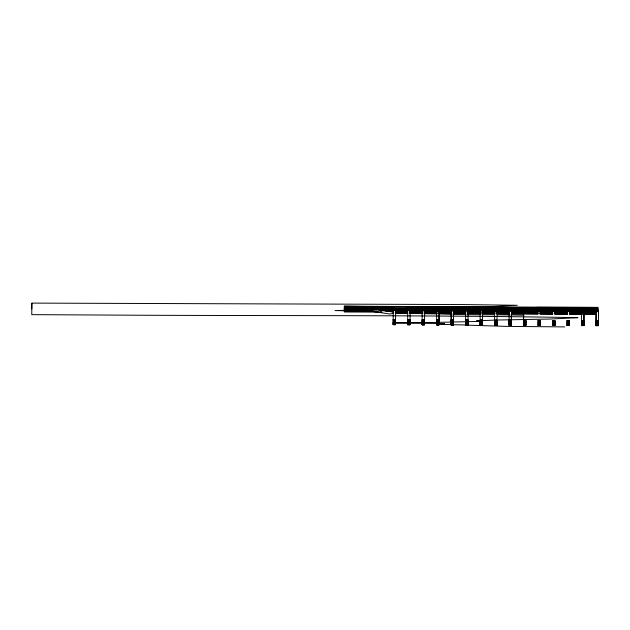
<?xml version="1.0" encoding="UTF-8"?>
<svg xmlns="http://www.w3.org/2000/svg" width="630" height="630" viewBox="0 0 630 630"><rect width="100%" height="100%" fill="white"/><g stroke="black" fill="none" stroke-linecap="round" stroke-linejoin="round"><path stroke-width="0.94" d="M394.742 310.094L395.601 310.086L395.522 324.663L393.144 324.647L393.222 310.078C395.774 309.96 395.719 311.149 395.034 308.456M408.311 310.125L408.319 308.527M422.265 310.495L407.76 310.149L407.634 324.718L410.051 324.726L410.13 310.157L409.232 310.165M409.524 308.527L409.516 310.338M422.809 308.59L422.801 310.401M424.014 308.598L424.006 310.409M439.039 322.969L436.629 322.954L439 322.969L439.11 310.299L437.291 310.472L439.11 310.456L436.692 310.291L436.614 324.859L439.031 324.867L439.086 314.102M437.299 308.661L437.283 311.212M438.504 308.668L438.488 311.22M452.08 310.527L453.6 310.37L453.521 324.938L451.143 324.93L453.521 324.938M451.789 308.731L451.773 311.283M452.994 308.739L452.978 311.291M466.279 310.598L465.672 310.582L466.271 310.401M466.279 308.802L466.263 311.354M467.476 310.409L467.484 308.81M482.501 325.08L480.084 325.064L482.501 325.08L482.58 310.511L467.397 310.598M480.769 308.873L480.761 310.684L480.21 310.653M481.682 310.519C482.84 311.173 482.115 310.259 481.974 308.881M495.55 310.582L494.652 310.566L494.574 325.135L496.991 325.151L497.07 310.582L495.55 310.74M495.259 308.944C496.322 309.535 493.66 311.244 495.55 310.716M496.172 310.59C497.314 311.244 496.613 310.33 496.464 308.952M509.741 310.614L509.749 309.015M510.946 310.621L510.954 309.023M525.152 310.724L526.011 310.716L523.632 310.866L524.239 310.873L524.239 309.086M525.436 310.692C526.144 311.566 525.601 310.086 525.444 309.086M539.02 310.795L538.122 310.779L539.926 310.968L539.934 309.157M553.219 309.228L553.211 311.039M554.424 309.228L554.416 311.039M567.709 310.913L567.102 310.921L584.01 311L583.939 323.67L581.569 323.655L583.939 323.67M567.709 309.291L567.693 311.842M569.481 311.078L567.102 311.07L568.906 310.897M582.199 309.361L582.183 311.913M583.404 311.165L584.01 311.157L583.112 311.007M583.404 309.369L583.388 311.921M596.98 311.228L598.5 311.07L598.421 325.639L596.043 325.631L596.059 314.866M596.689 309.432L596.673 311.984M597.886 311.346L597.878 310.873M597.886 310.393L597.886 309.921M597.894 308.976L597.894 309.322M377.732 311.921L344.319 311.763L344.295 310.944L372.802 311.086M372.818 310.952L344.319 310.81L344.303 309.999L364.943 310.094M364.967 309.96L344.327 309.858L344.311 309.046L394.435 309.291M394.459 309.149L344.334 308.913L344.319 308.094L597.894 309.228M394.467 308.204L344.342 307.96L344.327 307.141L394.451 307.385M394.467 307.251L344.35 307.007L344.334 306.188L597.901 307.416L597.878 311.826M393.837 307.038L393.813 310.141M422.124 324.789L422.202 310.22L423.415 310.212L424.62 310.228L424.541 324.796L422.124 324.789L424.541 324.796M451.143 324.923L451.316 314.157M452.324 323.04L453.49 323.032L451.119 323.025L451.182 310.362L452.08 310.377M465.72 310.425L465.594 325.001L468.011 325.009L468.09 310.44L465.72 310.425L466.57 310.44M480.123 325.072L480.162 310.495L481.06 310.511M511.182 314.449L511.481 325.222L509.064 325.206L509.142 310.637L511.56 310.653L511.489 323.316L509.119 323.3L510.284 323.324M523.593 325.277L525.924 325.293L523.554 325.277L523.609 314.512M523.609 323.371L525.94 323.387L523.569 323.379L523.632 310.708L524.239 310.7M568.898 311.85L568.914 309.086L568.906 311.11M583.978 314.803L583.931 325.568L581.514 325.56L581.592 310.992L582.49 311.007M596.059 323.725L598.39 323.741L596.019 323.725L596.082 311.062L596.98 311.078M393.829 308.243C395.168 310.07 392.655 310.653 393.821 310.055L422.265 310.291M597.878 311.433L598.5 311.228L597.894 311.212M597.901 308.235L344.35 307.007M597.901 307.416L536.973 307.338M31.799 308.873L31.854 303.29M376.433 311.716L377.827 312.007M393.829 313.039L390.175 314.047L362.313 309.928L334.963 310.566L373.204 311.291M393.27 310.078L394.12 310.094M395.601 310.094L395.034 310.094M407.76 310.149L408.61 310.165M410.091 310.165L409.524 310.165M422.226 313.228L409.492 313.173M468.051 310.44L467.192 310.448M480.32 311.606L467.389 311.464L480.32 311.598M465.412 313.457L453.222 313.386M451.198 314.315L439.401 313.945M511.56 310.803L510.662 310.81L538.036 310.952M480.186 313.512L467.373 313.457M511.497 313.504L538.012 313.709M511.497 313.661L538.107 313.787M393.144 324.647L395.561 324.663M407.634 324.718L410.051 324.726M451.119 323.025L452.324 323.025M436.614 324.859L439.031 324.867M509.064 325.206L511.481 325.222M581.514 325.56L583.931 325.568M596.043 325.631L598.421 325.639M482.942 320.599L494.007 320.142M479.556 320.717L476.414 320.969L482.698 321.324L438.89 322.355M443.032 307.18L491.975 306.542L517.309 305.29L462.554 304.55L31.831 303.101L31.776 314.646L111.904 315.079C267.254 316.039 422.643 314.819 577.946 317.677L549.982 319.048L497.944 320.001M416.115 309.054L418.068 309.007M394.372 309.535L362.313 309.928L381.969 312.338L378.969 309.889L393.789 311.913M437.047 322.395L424.785 322.544M453.561 310.37L452.994 310.377M482.541 310.511L481.974 310.519M494.81 311.519L482.108 311.519L494.81 311.677M438.929 313.315L451.678 313.386M552.77 311.795L539.989 311.803L552.77 311.96M598.461 311.07L597.602 311.078M552.754 313.85L539.981 313.709M569.339 313.787L582.167 313.921M569.339 313.945L582.167 314.023M437.11 324.096L444.559 323.576L438.677 323.497M423.722 310.236L424.62 310.228M424.266 310.393L436.984 310.464M452.994 310.527L453.6 310.527L452.702 310.511M496.464 310.59L497.07 310.582M539.934 310.795L540.54 310.795L539.642 310.795M553.51 310.842C550.77 310.858 556.983 310.85 554.132 310.866M583.404 311.007L584.01 311M422.856 322.552L395.388 322.93L408.303 323.103M452.08 310.503L451.182 310.511L451.789 310.527M510.662 310.661L511.56 310.653M596.98 311.204L596.082 311.212L596.689 311.228M480.147 314.716L467.562 314.646M408.87 320.757C405.263 320.764 412.477 320.764 408.87 320.772M394.38 320.835C390.773 320.843 397.987 320.851 394.38 320.859M394.372 321.639C390.884 321.647 397.955 321.647 394.372 321.654M495.802 322.127C492.188 322.135 499.425 322.135 495.802 322.15M481.304 323.009C477.697 323.017 484.911 323.017 481.304 323.032M582.734 323.497C579.246 323.505 586.317 323.513 582.734 323.521M368.92 306.519L344.334 306.188M406.263 306.7L493.731 307.125M368.912 307.471L344.327 307.141M394.443 307.991L344.342 307.96M476.02 308.385L510.426 308.55M394.813 308.448L596.917 309.338M361.045 308.385L365.959 308.409M394.443 308.936L344.334 308.913M409.516 309.015L443.859 309.18M539.902 309.645L574.34 309.81M394.805 309.196L596.909 310.188M394.805 309.298L596.909 310.283M365.951 309.361L344.311 309.046M394.805 309.401L596.909 310.385M394.435 309.889L344.327 309.858M474.043 310.275L480.154 310.307M481.903 310.314L494.865 310.377M496.645 310.385L507.623 310.44M381.678 310.039L393.466 310.094M422.801 310.196L424.006 310.196M424.226 310.291L552.754 310.921M553.211 310.826L554.416 310.826M597.886 311.039L554.676 311.023L567.465 311.094M381.654 310.18L393.443 310.236M395.782 310.251L407.547 310.322M409.516 310.322L422.265 310.393M438.945 310.464L451.702 310.535M453.663 310.535L465.436 310.598M482.115 310.669L494.865 310.748M496.834 310.74L509.583 310.818M539.997 310.952L552.754 311.023M584.144 311.165L595.917 311.236M395.774 310.354L407.547 310.425M424.226 310.495L436.984 310.566M438.945 310.566L451.702 310.637M453.663 310.637L465.436 310.7M467.397 310.7L480.147 310.771M482.115 310.771L494.865 310.842M496.826 310.842L509.583 310.913M511.544 310.913L538.036 311.055M539.997 311.055L552.754 311.125M554.715 311.125L567.465 311.196M569.426 311.196L582.183 311.267M584.144 311.267L595.917 311.33M358.084 310.275L363.982 310.299M369.857 310.724L344.319 310.81M381.646 310.779L393.443 310.834M409.508 310.913L422.258 310.976M423.911 310.984L436.976 311.047M438.653 311.055L441.599 311.07M539.886 311.543L552.746 311.606M554.628 311.614L567.457 311.677M569.37 311.685L571.386 311.7M385.599 311.007L393.459 311.047M395.774 311.102L407.547 311.165M422.258 311.236L409.508 311.173L422.258 311.346M436.976 311.307L424.226 311.244L436.976 311.417M451.694 311.377L438.937 311.315L451.694 311.488M465.428 311.44L453.655 311.385L465.428 311.551M496.826 311.59L509.576 311.653M538.028 311.795L511.536 311.661L538.028 311.905M567.465 311.937L554.668 311.818L567.465 312.047M582.175 312.007L569.426 311.945L582.175 312.118M595.917 312.07L584.144 312.015L595.909 312.181M390.49 311.173L393.435 311.189M395.774 311.118L407.547 311.275M496.826 311.606L509.576 311.763M395.766 311.307L407.539 311.37M409.508 311.37L422.258 311.44M424.218 311.44L436.976 311.519M438.937 311.511L451.694 311.59M453.655 311.582L465.428 311.653M467.389 311.653L480.147 311.724M482.108 311.724L494.857 311.795M496.818 311.795L509.576 311.866M511.536 311.866L538.028 312.007M539.989 312L552.746 312.078M554.707 312.07L567.457 312.149M569.426 312.149L582.175 312.22M584.136 312.22L595.909 312.283M363.975 311.252L344.295 310.944M377.709 311.716L344.319 311.763M390.49 311.771L393.435 311.787M471.083 312.165L480.139 312.204M481.895 312.22L494.849 312.275M496.637 312.291L504.661 312.322M395.766 312.055L407.539 312.212L395.766 312.26M409.5 312.126L422.25 312.283M424.218 312.197L436.968 312.354L424.21 312.393M438.929 312.267L451.686 312.425L438.929 312.464M453.647 312.338L465.42 312.496L453.647 312.535M467.381 312.401L480.312 312.559L467.381 312.606M482.1 312.472L494.857 312.637L482.1 312.677M496.818 312.543L509.568 312.708L496.818 312.748M511.536 312.614L538.02 312.842L511.528 312.819M539.981 312.756L552.762 312.913L539.981 312.952M554.699 312.827L567.457 312.984L554.699 313.023M569.418 312.897L582.167 313.055L569.418 313.094M584.136 312.968L595.909 313.126L584.128 313.165M409.5 312.322L422.25 312.299M395.758 313.008L407.531 313.079M409.492 313.071L422.25 313.149M424.21 313.142L436.96 313.22M438.929 313.212L451.678 313.291M453.639 313.283L465.412 313.354M467.373 313.354L480.131 313.425M482.092 313.425L494.849 313.496M496.81 313.496L509.56 313.567M567.449 313.85L554.652 313.874L567.449 313.945M584.128 313.921L595.901 313.984M395.758 313.11L407.531 313.173M424.21 313.244L436.96 313.315M482.092 313.527L494.849 313.598M496.81 313.598L509.56 313.669M539.981 313.803L552.731 313.874M584.128 314.016L595.901 314.086M395.758 313.204L407.531 313.275M409.492 313.275L422.242 313.346M424.21 313.346L436.96 313.417M438.921 313.417L451.678 313.488M453.639 313.488L465.412 313.559M467.373 313.551L480.131 313.63M482.092 313.622L494.849 313.701M496.81 313.693L509.56 313.772M511.521 313.772L538.012 313.905M539.973 313.905L552.731 313.976M554.691 313.976L567.449 314.047M569.41 314.047L582.159 314.118M584.128 314.118L595.901 314.189M482.092 314.724L493.881 314.779M524.798 320.363C528.381 320.402 521.309 320.347 524.798 320.386M553.778 320.654C557.392 320.702 550.163 320.639 553.778 320.678M510.284 323.3L511.489 323.316M408.854 322.812C412.461 322.851 405.248 322.788 408.854 322.828M408.846 323.607C412.453 323.647 405.248 323.584 408.846 323.631M437.826 323.899C441.417 323.946 434.338 323.883 437.826 323.922M510.04 310.653L509.142 310.637M524.53 310.724L523.632 310.708M423.1 310.236L422.25 310.22M497.141 314.795L509.654 314.913M511.584 314.929L523.64 315.181M564.732 326.899L507.032 326.395L465.491 325.104M596.689 311.07L596.082 311.062M582.199 311L581.592 310.992M480.769 310.511L480.21 310.503M495.259 310.582L494.7 310.574M438.504 310.291L439.11 310.299M451.789 310.37L451.182 310.362M437.299 310.299L436.692 310.291M410.264 323.127L422.021 323.277M452.938 314.394L465.956 314.598M423.982 323.3L436.716 323.474M436.558 313.905L424.667 313.716M410.87 312.992L422.076 313.669M403.129 312.795L406.815 312.882M451.497 324.615L439.244 324.332M468.011 325.009L453.143 324.718M496.991 325.151L494.574 325.135M538.721 310.755L538.729 308.944L538.721 310.755M468.09 310.598L467.192 310.598L468.09 310.598M509.19 310.787L510.04 310.81L509.19 310.787M393.222 319.733L395.593 319.749L393.222 319.733M393.222 319.89L395.593 319.906L393.222 319.89M393.214 320.686L395.585 320.702L393.214 320.686M407.712 319.804L410.083 319.82L407.712 319.804M407.712 319.961L410.083 319.977L407.712 319.961M422.202 319.875L424.573 319.89L422.202 319.875M393.207 321.788L395.577 321.804L393.207 321.788M407.704 320.914L410.075 320.922L407.704 320.914M422.202 320.032L424.573 320.04L422.202 320.032M393.199 322.591L395.577 322.607L393.199 322.591M407.697 321.709L410.067 321.725L407.697 321.709M422.195 320.827L424.565 320.843L422.195 320.827M436.692 319.945L439.063 319.961L436.692 319.945M393.199 322.741L395.577 322.757L393.199 322.741M407.697 321.859L410.067 321.875L407.697 321.859M422.195 320.977L424.565 320.993L422.195 320.977M436.692 320.103L439.063 320.111L436.692 320.103M393.191 323.544L395.569 323.552L393.191 323.544M422.187 321.78L424.557 321.796L422.187 321.78M436.684 320.898L439.055 320.914L436.684 320.898M451.182 320.016L453.553 320.032L451.182 320.016M393.191 323.694L395.569 323.71L393.191 323.694M422.187 321.93L424.557 321.946L422.187 321.93M436.684 321.048L439.055 321.064L436.684 321.048M451.182 320.166L453.553 320.182L451.182 320.166M393.183 324.489L395.561 324.505L393.183 324.489M422.179 322.733L424.557 322.741L422.179 322.733M436.677 321.851L439.047 321.859L436.677 321.851M451.174 320.969L453.545 320.985L451.174 320.969M465.672 320.087L468.043 320.103L465.672 320.087M407.681 323.765L410.059 323.781L407.681 323.765M422.179 322.883L424.549 322.899L422.179 322.883M436.677 322.001L439.047 322.017L436.677 322.001M451.174 321.119L453.545 321.135L451.174 321.119M465.672 320.237L468.043 320.253L465.672 320.237M407.673 324.56L410.051 324.576L407.673 324.56M422.171 323.678L424.549 323.694L422.171 323.678M436.669 322.796L439.047 322.812L436.669 322.796M451.167 321.922L453.537 321.93L451.167 321.922M465.665 321.04L468.035 321.048L465.665 321.04M480.162 320.158L482.533 320.174L480.162 320.158M422.171 323.836L424.549 323.851L422.171 323.836M451.167 322.072L453.537 322.087L451.167 322.072M465.665 321.19L468.035 321.205L465.665 321.19M480.162 320.308L482.533 320.323L480.162 320.308M422.163 324.631L424.541 324.647L422.163 324.631M436.661 323.749L439.039 323.765L436.661 323.749M451.159 322.867L453.537 322.883L451.159 322.867M465.657 321.985L468.027 322.001L465.657 321.985M480.154 321.111L482.525 321.119L480.154 321.111M494.652 320.229L497.023 320.237L494.652 320.229M465.657 322.143L468.027 322.158L465.657 322.143M480.154 321.261L482.525 321.276L480.154 321.261M494.652 320.379L497.023 320.394L494.652 320.379M436.653 324.702L439.031 324.718L436.653 324.702M451.151 323.82L453.529 323.836L451.151 323.82M465.649 322.938L468.027 322.954L465.649 322.938M480.147 322.056L482.517 322.072L480.147 322.056M494.644 321.174L497.015 321.19L494.644 321.174M509.142 320.3L511.513 320.308L509.142 320.3M451.151 323.977L453.529 323.985L451.151 323.977M465.649 323.095L468.019 323.103L465.649 323.095M480.147 322.214L482.517 322.229L480.147 322.214M494.644 321.332L497.015 321.347L494.644 321.332M509.142 320.45L511.513 320.465L509.142 320.45M451.143 324.773L453.521 324.789L451.143 324.773M465.641 323.891L468.019 323.907L465.641 323.891M509.134 321.245L511.505 321.261L509.134 321.245M465.641 324.041L468.019 324.056L465.641 324.041M480.139 323.166L482.509 323.174L480.139 323.166M494.637 322.284L497.007 322.3L494.637 322.284M509.134 321.402L511.505 321.418L509.134 321.402M523.632 320.52L526.003 320.536L523.632 320.52M465.633 324.844L468.011 324.859L465.633 324.844M480.131 323.962L482.509 323.977L480.131 323.962M494.629 323.08L496.999 323.095L494.629 323.08M509.127 322.198L511.497 322.214L509.127 322.198M523.624 321.316L525.995 321.332L523.624 321.316M538.122 320.434L540.493 320.45L538.122 320.434M480.131 324.111L482.509 324.127L480.131 324.111M494.629 323.229L496.999 323.245L494.629 323.229M509.127 322.355L511.497 322.363L509.127 322.355M523.624 321.473L525.995 321.489L523.624 321.473M538.122 320.591L540.493 320.607L538.122 320.591M480.123 324.915L482.501 324.923L480.123 324.915M494.621 324.033L496.999 324.048L494.621 324.033M509.119 323.151L511.489 323.166L509.119 323.151M523.617 322.269L525.987 322.284L523.617 322.269M538.115 321.387L540.485 321.402L538.115 321.387M552.612 320.505L554.983 320.52L552.612 320.505M494.621 324.182L496.999 324.198L494.621 324.182M523.617 322.418L525.987 322.434L523.617 322.418M538.115 321.544L540.485 321.552L538.115 321.544M494.613 324.986L496.991 324.993L494.613 324.986M509.111 324.103L511.489 324.119L509.111 324.103M523.609 323.221L525.979 323.237L523.609 323.221M509.111 324.253L511.489 324.269L509.111 324.253M538.107 322.339L540.477 322.355L538.107 322.339M552.605 321.457L554.975 321.473L552.605 321.457M567.102 320.575L569.473 320.591L567.102 320.575M538.107 322.489L540.477 322.505L538.107 322.489M552.605 321.615L554.975 321.623L552.605 321.615M567.102 320.733L569.473 320.741L567.102 320.733M509.103 325.048L511.481 325.064L509.103 325.048M523.601 324.174L525.979 324.182L523.601 324.174M538.099 323.292L540.469 323.308L538.099 323.292M552.597 322.41L554.967 322.426L552.597 322.41M567.095 321.528L569.465 321.544L567.095 321.528M581.592 320.646L583.963 320.662L581.592 320.646M523.601 324.324L525.979 324.34L523.601 324.324M538.099 323.442L540.469 323.458L538.099 323.442M552.597 322.56L554.967 322.576L552.597 322.56M567.095 321.678L569.465 321.694L567.095 321.678M581.592 320.804L583.963 320.812L581.592 320.804M523.593 325.119L525.971 325.135L523.593 325.119M538.091 324.237L540.469 324.253L538.091 324.237M552.589 323.363L554.959 323.371L552.589 323.363M567.087 322.481L569.457 322.497L567.087 322.481M581.584 321.599L583.955 321.615L581.584 321.599M596.082 320.717L598.453 320.733L596.082 320.717M538.091 324.395L540.469 324.411L538.091 324.395M552.589 323.513L554.959 323.529L552.589 323.513M567.087 322.631L569.457 322.647L567.087 322.631M581.584 321.749L583.955 321.765L581.584 321.749M596.082 320.867L598.453 320.883L596.082 320.867M538.083 325.19L540.461 325.206L538.083 325.19M552.581 324.308L554.959 324.324L552.581 324.308M567.079 323.434L569.449 323.442L567.079 323.434M581.577 322.552L583.947 322.56L581.577 322.552M538.083 325.348L540.461 325.363L538.083 325.348M552.581 324.466L554.959 324.481L552.581 324.466M596.074 321.67L598.445 321.686L596.074 321.67M567.079 323.584L569.449 323.599L567.079 323.584M581.577 322.702L583.947 322.717L581.577 322.702M596.074 321.82L598.445 321.836L596.074 321.82M552.573 325.261L554.951 325.277L552.573 325.261M567.071 324.379L569.449 324.395L567.071 324.379M596.067 322.623L598.437 322.631L596.067 322.623M552.573 325.419L554.951 325.426L552.573 325.419M567.071 324.537L569.449 324.552L567.071 324.537M596.067 322.773L598.437 322.788L596.067 322.773M567.063 325.332L569.441 325.348L567.063 325.332M581.561 324.45L583.939 324.466L581.561 324.45M596.059 323.568L598.429 323.584L596.059 323.568M567.063 325.489L569.441 325.497L567.063 325.489M581.561 324.607L583.939 324.615L581.561 324.607M581.553 325.403L583.931 325.419L581.553 325.403M596.051 324.521L598.429 324.537L596.051 324.521M596.051 324.678L598.421 324.686L596.051 324.678M596.043 325.474L598.421 325.489L596.043 325.474"/></g></svg>
